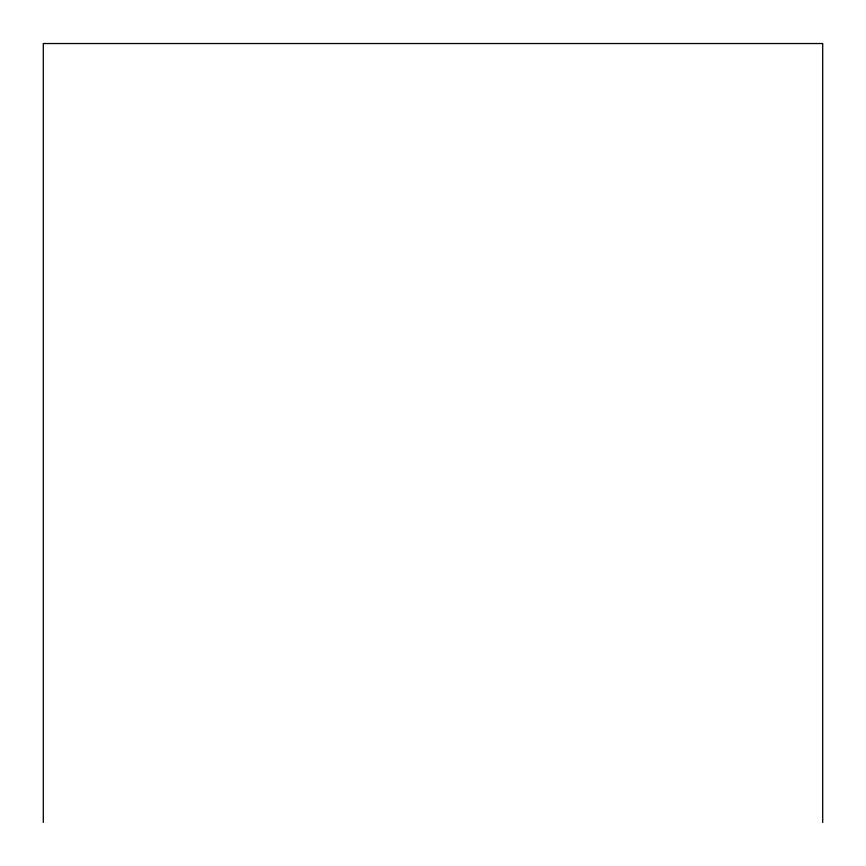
<?xml version="1.0" encoding="UTF-8"?>
<svg xmlns="http://www.w3.org/2000/svg" width="866" height="866" viewBox="0 0 866 866"><rect width="100%" height="100%" fill="white"/><g stroke="black" fill="none" stroke-linecap="round" stroke-linejoin="round"><path stroke-width="1.3" d="M822.7 822.462L822.7 43.538L43.3 43.538L43.3 822.462"/></g></svg>
